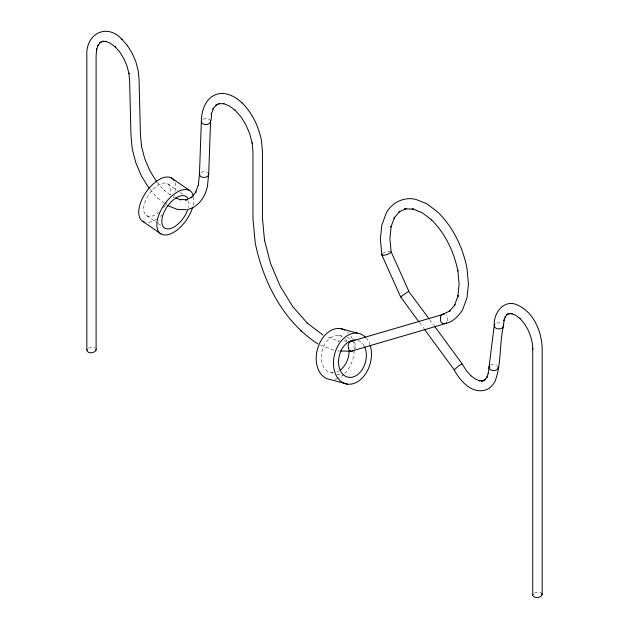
<?xml version="1.0" encoding="UTF-8"?>
<svg xmlns="http://www.w3.org/2000/svg" width="629" height="629" viewBox="0 0 629 629"><rect width="100%" height="100%" fill="white"/><g stroke="black" fill="none" stroke-linecap="round" stroke-linejoin="round"><path stroke-width="0.47" stroke-dasharray="3.15 2.36" d="M447.824 320.633L447.651 316.859A4.733 3.75 83.4 0 0 446.323 314.893M490.384 365.064L493.726 364.246L496.934 365.276M88.445 348.183L91.834 347.271L95.003 347.955M202.986 119.329C205.219 118.158 208.396 118.15 210.188 120.108M201.06 172.26L204.449 171.458L207.609 172.401M534.43 593.053L537.897 592.18L541.097 592.888M496.721 322.976L500.252 322.771L502.272 323.652M339.754 340.989L337.812 340.957L338.661 341.264L326.475 336.397M343.646 341.052L347.538 341.115M337.506 350.958L339.471 350.99M338.929 335.367L343.473 336.586M347.098 337.561L351.642 338.779M331.491 372.698L333.307 373.186M336.94 374.161L342.388 375.615M320.546 344.975L333.81 350.274M167.691 183.817L177.15 190.351M180.303 192.529L182.669 194.164M146.754 215.668L157.006 222.752M157.793 223.295L160.953 225.473M170.184 194.848L164.161 190.296L164.546 190.729L156.676 181.773M157.541 197.915L165.16 203.82M150.15 189.502L157.918 198.347M429.654 319.563L433.703 325.091M419.629 322.803L423.655 328.299M345.14 338.764A19.074 13.484 -75 0 1 346.956 341.366M338.701 371.094A19.074 13.484 -75 0 1 336.908 371.959M333.276 372.769A19.074 13.484 -75 0 1 322.056 351.029A19.074 13.484 -75 0 1 342.278 336.468M366.023 337.812A26.033 18.406 -75 0 1 369.954 344.676M347.562 331.978A26.033 18.406 -75 0 1 348.765 333.189M350.88 336.09A26.033 18.406 -75 0 1 352.405 339.259M352.696 340.053A26.033 18.406 -75 0 1 354.213 348.859M354.206 350.738A26.033 18.406 -75 0 1 344.574 373.768M343.851 374.459A26.033 18.406 -75 0 1 337.529 378.501M336.704 378.807A26.033 18.406 -75 0 1 335.045 379.271M357.901 340.383A19.074 13.484 -75 0 1 364.207 345.981M159.444 211.965A19.074 9.883 -55.4 0 1 143.671 209.025A19.074 9.883 -55.4 0 1 159.247 184.619A19.074 9.883 -55.4 0 1 170.137 195.194M167.117 202.538A19.074 9.883 -55.4 0 1 165.828 204.661M165.364 205.345A19.074 9.883 -55.4 0 1 162.825 208.616M193.606 196.798A26.033 13.492 -55.4 0 1 193.174 205.298M175.051 182.614A26.033 13.492 -55.4 0 1 175.239 191.837M174.28 195.509A26.033 13.492 -55.4 0 1 173.376 198.049M162.274 214.591A26.033 13.492 -55.4 0 1 160.253 216.423M156.802 219.01A26.033 13.492 -55.4 0 1 146.463 222.477M188.724 200.934A19.074 9.883 -55.4 0 1 188.275 207.719M382.644 253.762A5.433 1.596 -19 0 1 385.624 252.15L389.107 251.207A4.254 1.25 -19 0 1 390.011 251.16M354.19 342.129A4.859 3.703 -86.5 0 1 354.874 343.033L355.566 346.713A5.134 3.916 -86.5 0 1 354.772 349.142"/><path stroke-width="0.94" d="M198.324 185.178L199.44 174.343L201.366 121.413C201.366 110.523 205.754 97.267 217.43 94.067C226.519 91.645 235.592 96.89 242.039 102.889M201.618 120.642C200.502 123.04 203.607 124.621 205.62 124.511C211.714 125.077 211.47 117.741 211.454 113.542L211.187 114.423L213.498 108.196L212.909 109.061L216.541 104.744L215.7 105.42L219.623 103.604M199.7 173.573C198.505 178.424 207.719 178.746 208.702 174.555L210.566 120.839M103.667 41.034L99.877 42.788L100.719 42.112L97.786 45.587L98.383 44.722L96.512 49.762L96.772 48.889L96.103 55.431L96.103 349.842C95.113 353.6 86.197 354.088 87.085 349.449M198.591 184.297L195.446 192.765L196.036 191.908L191.082 197.789L191.924 197.113L185.492 200.085L187.458 199.676L179.863 199.55L180.72 199.857L175.75 197.876M434.277 325.877L462.056 363.735L466.27 370.552L470.869 375.788L470.461 375.395L475.233 379.004L480.006 380.907L479.141 380.647L483.481 380.718L481.523 381.213L485.171 379.531L484.354 380.238L487.168 376.889L486.618 377.777L488.426 372.911L488.198 373.799L494.213 325.625C493.419 314.594 501.777 301.181 514.152 303.783C532.331 309.437 541.435 329.973 542.174 347.758L542.174 594.751C540.728 598.022 534.784 598.698 532.787 595.671L533.015 594.279M461.938 363.994L459.076 365.465L454.185 369.907C459.941 380.584 471.192 393.62 484.755 390.239C489.291 389.076 492.444 385.742 494.834 381.889C501.722 364.222 499.151 344.252 503.467 325.924L504.096 319.846L503.868 320.735L505.535 316.253L504.985 317.142L507.579 314.06L506.754 314.767L509.27 313.604M419.048 322.017L400.618 296.888L381.913 255.107L382.094 254.289M381.842 254.745L380.388 238.941L381.803 225.206L386.245 213.042C391.906 202.475 404.416 196.24 416.162 199.511L426.91 203.796L438.067 212.327C453.218 227.415 462.787 247.315 466.97 268.158L468.424 283.993L467.017 297.729L462.551 309.908C458.329 316.261 451.221 324.202 442.824 323.518A4.733 3.75 83.4 0 1 440.575 320.947L440.402 317.173A5.166 4.096 83.4 0 1 442.407 314.414L450.128 310.852L449.279 311.528L455.05 304.672L454.46 305.537L458.116 295.685L457.849 296.566L459.115 284.284L457.849 270.549L457.896 271.013C454.036 251.757 445.198 233.367 431.195 219.435L431.612 219.851L422.004 212.594L412.396 208.757L413.269 209.048L404.439 208.907L406.42 208.49L398.928 211.949L399.761 211.273L393.998 218.129L394.572 217.272L390.916 227.124L391.159 226.259L389.894 238.54L391.12 251.844L390.318 252.827A5.433 1.596 -19 0 1 387.338 254.438L383.855 255.382A4.254 1.25 -19 0 1 381.905 255.107M494.944 324.069C491.493 329.565 504.175 330.98 503.373 325.107M489.606 365.701C486.154 371.189 498.836 372.604 498.026 366.731M401.011 296.542L400.618 296.888L408.819 291.172L391.12 251.844M408.598 291.282L429.072 318.777M188.464 209.26C199.086 206.619 205.196 196.334 207.484 186.341L208.639 173.777M444.404 313.997L351.407 341.233L349.575 342.286A5.134 3.916 -86.5 0 0 348.065 345.667L348.749 349.354A4.859 3.703 -86.5 0 0 351.226 351.186L444.852 323.762M442.407 314.414L443.382 314.044M352.216 351.147L353.183 350.778M509.152 313.635L508.153 313.714L512.148 313.777L511.283 313.517L515.694 315.278L520.097 318.612L519.688 318.211C527.762 326.333 532.433 337.6 532.787 349.024L532.739 348.387L532.739 594.979M102.7 41.404L101.701 41.443L106.215 41.514L105.365 41.207L110.342 43.197L115.319 46.955L114.942 46.53L119.958 52.238L123.85 58.639L127.011 66.037L128.992 73.672L128.921 73.223L129.598 80.598L130.974 135.439L132.263 149.097L135.84 162.832L141.517 176.136L148.916 188.102M219.442 103.62L218.436 103.651L224.026 103.746L223.177 103.439L229.294 105.884L235.419 110.507L235.034 110.075L241.119 117.002L245.931 124.88L249.792 133.93L252.213 143.263L252.143 142.814L252.968 151.778L252.968 218.672L255.232 242.959C263.354 282.405 283.372 321.505 317.889 343.914M351.407 341.233L352.397 341.193M186.498 209.669L177.606 209.52L167.338 205.463M340.446 351.006L351.226 351.186M340.289 328.558L357.539 333.181M347.381 384.13L330.131 379.507A26.033 18.406 -75 0 1 317.708 348.293A26.033 18.406 -75 0 1 344.857 330.06M454.335 369.954L424.237 329.085M171.505 178.007L189.643 190.532M142.94 221.479L161.071 234.004M121.947 39.344C106.655 22.502 85.607 34.17 86.826 55.36L86.826 350.156M322.992 335.013L307.322 323.172L307.707 323.597L292.721 306.551L280.275 286.313L270.556 263.543L264.439 240.026L264.518 240.475L262.435 217.862L262.435 150.96L261.42 140.33C258.598 126.146 251.985 112.685 241.662 102.464M127.262 45.398L132.247 53.347L135.903 61.901L138.27 71.187L139.056 79.679L140.432 134.52L141.549 146.612L141.47 146.164L144.733 158.705L149.914 170.852L156.676 181.773M300.701 330.783L301.079 331.216M121.562 38.912L127.49 45.65M541.758 593.422L542.174 594.751M96.04 349.142L96.103 349.842M349.142 350.927A19.074 13.484 -75 0 1 340.092 370.182M370.222 345.494A26.033 18.406 -75 0 1 352.334 383.887A26.033 18.406 -75 0 1 334.793 353.482A26.033 18.406 -75 0 1 365.425 337.191M364.584 346.721A19.074 13.484 -75 0 1 356.242 375.537A19.074 13.484 -75 0 1 338.536 362.563A19.074 13.484 -75 0 1 355.299 339.919M192.671 207.208A26.033 13.492 -55.4 0 1 163.579 234.884A26.033 13.492 -55.4 0 1 165.718 202.593A26.033 13.492 -55.4 0 1 193.417 195.949M144.591 222.171A26.033 13.492 -55.4 0 1 146.439 191.625A26.033 13.492 -55.4 0 1 174.06 180.484M187.78 209.41A19.074 9.883 -55.4 0 1 167.102 228.893A19.074 9.883 -55.4 0 1 166.937 207.075A19.074 9.883 -55.4 0 1 187.694 198.159M446.684 322.708A5.166 4.096 83.4 0 1 445.827 323.385"/></g></svg>
